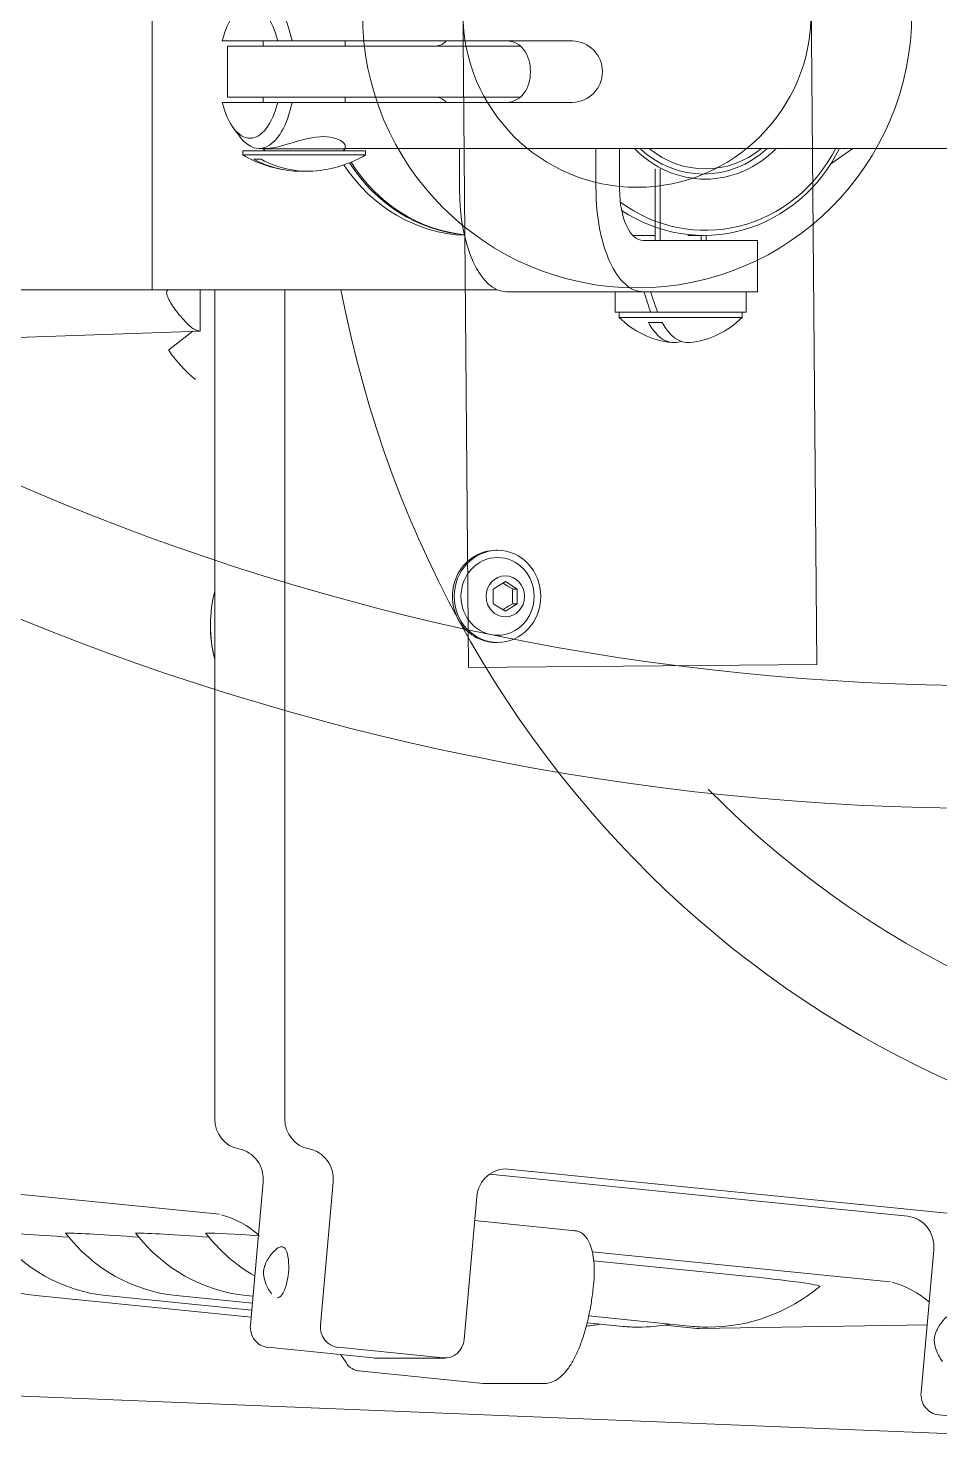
# Model space of a CAD drawing. Header units: millimetres. Extents: x 886808 to 1650903, y -1008069 to 230892.
# Drawn here: x 938558 to 938647, y -345922.7 to -345785.7 of the extents above; entities that cross this region are included whole.
import ezdxf

# ---------------------------------------------------------------- set-up
doc = ezdxf.new("R2010")
doc.units = ezdxf.units.MM
doc.layers.add('hatch', color=250, linetype='Continuous', lineweight=0)
doc.layers.add('I-FURN', color=252, linetype='Continuous', lineweight=5)

# ---------------------------------------------------------------- blocks, each defined once
blk = doc.blocks.new('A$C26DD556D')
at = {"layer": 'hatch', "transparency": 33554636}
for p, q in [((5491.84, 24337.31), (5490.74, 24464.81)), ((5525.84, 24337.61), (5524.74, 24465.1)), ((5460.94, 24416.81), (5460.94, 24374.21)), ((5473.2, 24398.51), (5467.79, 24398.51)), ((5468.29, 24398.01), (5482.45, 24398.01)), ((5468.29, 24398.01), (5468.29, 24393.01)), ((5471.79, 24398.51), (5471.79, 24398.01)), ((5474.6, 24398.51), (5473.2, 24398.51)), ((5501.98, 24398.51), (5474.6, 24398.51)), ((5479.79, 24398.01), (5479.79, 24398.51)), ((5482.45, 24398.01), (5496.88, 24398.01)), ((5473.2, 24392.51), (5467.79, 24392.51)), ((5482.45, 24393.01), (5468.29, 24393.01)), ((5471.79, 24393.01), (5471.79, 24392.51)), ((5473.2, 24392.51), (5474.6, 24392.51)), ((5474.6, 24392.51), (5501.98, 24392.51)), ((5479.79, 24392.51), (5479.79, 24393.01)), ((5496.86, 24393.01), (5482.45, 24393.01)), ((5468.87, 24390.01), (5469.51, 24389.16)), ((5469.79, 24387.76), (5481.79, 24387.76)), ((5469.79, 24387.76), (5469.79, 24387.37)), ((5471.38, 24388.01), (5472.3, 24388.01)), ((5471.79, 24388.01), (5471.79, 24387.96)), ((5479.79, 24387.96), (5471.79, 24387.96)), ((5471.79, 24387.96), (5471.99, 24387.76)), ((5479.59, 24387.76), (5479.79, 24387.96)), ((5479.79, 24387.96), (5479.79, 24388.33)), ((5479.79, 24388.01), (5622.86, 24388.01)), ((5481.79, 24387.37), (5481.79, 24387.76)), ((5490.96, 24384.01), (5490.96, 24388.01)), ((5504.28, 24384.01), (5504.28, 24388.01)), ((5506.58, 24388.01), (5506.58, 24384.01)), ((5529.37, 24388.01), (5527.21, 24386.51)), ((5469.79, 24387.37), (5481.79, 24387.37)), ((5471.57, 24386.96), (5470.87, 24386.96)), ((5510.05, 24386.03), (5510.05, 24379.01)), ((5510.54, 24386.03), (5510.54, 24379.01)), ((5507.88, 24379.51), (5510.05, 24379.51)), ((5508.88, 24379.01), (5519.22, 24379.01)), ((5513.26, 24379.51), (5514.78, 24379.51)), ((5514.56, 24379.51), (5514.56, 24379.01)), ((5515.05, 24379.01), (5515.05, 24379.51)), ((5520.05, 24379.01), (5519.22, 24379.01)), ((5520.05, 24374.01), (5520.05, 24379.01)), ((5460.94, 24374.21), (5408.61, 24374.21)), ((5460.94, 24374.21), (5494.64, 24374.21)), ((5465.65, 24370.17), (5465.65, 24374.21)), ((5467.06, 24293.25), (5467.06, 24374.21)), ((5473.9, 24293.25), (5473.9, 24374.21)), ((5508.88, 24374.01), (5495.55, 24374.01)), ((5506.15, 24374.01), (5506.15, 24372.01)), ((5519.22, 24374.01), (5508.88, 24374.01)), ((5518.95, 24372.01), (5518.95, 24374.01)), ((5519.22, 24374.01), (5520.05, 24374.01)), ((5506.15, 24372.01), (5509.61, 24372.01)), ((5506.55, 24372.01), (5506.55, 24371.51)), ((5506.55, 24371.51), (5518.55, 24371.51)), ((5509.61, 24372.01), (5509.8, 24372.01)), ((5509.8, 24372.01), (5510.3, 24372.01)), ((5510.3, 24372.01), (5518.95, 24372.01)), ((5518.55, 24371.51), (5518.55, 24372.01)), ((5437.91, 24369.21), (5465.65, 24370.17)), ((5462.59, 24368.34), (5464.93, 24370.15)), ((5509.4, 24371.01), (5510.74, 24371.01)), ((5494.67, 24348.76), (5494.5, 24348.76)), ((5494.25, 24344.98), (5495.43, 24345.7)), ((5495.43, 24345.7), (5496.6, 24344.98)), ((5494.25, 24343.54), (5494.25, 24344.98)), ((5496.16, 24344.98), (5496.6, 24344.98)), ((5496.6, 24344.98), (5496.6, 24343.54)), ((5495.43, 24342.82), (5494.25, 24343.54)), ((5496.6, 24343.54), (5495.43, 24342.82)), ((5496.16, 24343.54), (5496.6, 24343.54)), ((5494.5, 24339.76), (5494.67, 24339.76)), ((5525.84, 24337.61), (5491.84, 24337.31)), ((5370.66, 24293.64), (5467.53, 24283.91)), ((5534.72, 24283.72), (5493.87, 24287.82)), ((5541.56, 24283.72), (5495.72, 24288.33)), ((5470.54, 24273.1), (5471.77, 24287.05)), ((5477.38, 24273.1), (5478.61, 24287.05)), ((5492.65, 24285.62), (5491.41, 24271.68)), ((5502.2, 24282.31), (5492.44, 24283.29)), ((5503.91, 24280.25), (5533.01, 24277.32)), ((5536.02, 24266.51), (5537.26, 24280.45)), ((5518.28, 24277.94), (5504.05, 24279.37)), ((5470.6, 24273.86), (5449.6, 24275.97)), ((5470.66, 24274.54), (5456.44, 24275.97)), ((5470.73, 24275.23), (5463.28, 24275.97)), ((5470.79, 24275.91), (5470.12, 24275.97)), ((5285.66, 24272.75), (5546.03, 24262.21)), ((5506.9, 24272.96), (5503.42, 24273.31)), ((5513.74, 24272.96), (5503.56, 24273.99)), ((5510.98, 24273.09), (5514.11, 24272.77)), ((5514.33, 24272.76), (5536.61, 24273.13)), ((5482.52, 24269.88), (5472.23, 24270.92)), ((5489.36, 24269.88), (5479.07, 24270.92)), ((5479.38, 24270.2), (5479.88, 24269.43)), ((5482.7, 24269.87), (5489.54, 24269.87)), ((5481.11, 24268.61), (5493.28, 24267.39)), ((5493.42, 24267.38), (5499.2, 24267.38)), ((5548.01, 24263.3), (5537.72, 24264.33))]:
    blk.add_line(p, q, dxfattribs=at)
for centre, radius in [((5542.7, 24574.05), 250.5), ((5542.7, 24574.05), 238.5), ((5508.29, 24401.21), 26.82), ((5508.29, 24401.21), 17)]:
    blk.add_circle(centre, radius, dxfattribs=at)
for centre, radius, start, end in [((5501.91, 24395.51), 3, 271.3916, 88.6084), ((5475.79, 24397.76), 12, 240, 262.3468), ((5475.79, 24397.76), 12, 277.6532, 300), ((5512.55, 24377.46), 8.45, 224.7603, 264.2647), ((5512.55, 24377.46), 8.45, 275.7353, 315.2397), ((5473.59, 24375.8), 13.34, 214.2342, 230.9853), ((5501.77, 24355.43), 11.86, 236.2641, 241.7346), ((5503, 24344.26), 6.88, 173.9483, 185.9962), ((5501.77, 24333.07), 11.88, 118.2089, 123.6812), ((5465.19, 24274.83), 9.38, 48.7166, 74.4203), ((5515.23, 24289.79), 16.9, 270, 310.1373), ((5530.68, 24268.25), 9.38, 49.0437, 74.4202), ((5501.55, 24289.79), 16.9, 276.2016, 280.7375), ((5508.39, 24289.79), 16.9, 270, 280.7375), ((5514.26, 24274.7), 1.93, 266.1879, 272.3012), ((5481.32, 24270.27), 1.67, 210.0955, 268.0527)]:
    blk.add_arc(centre, radius, start, end, dxfattribs=at)
for centre, major_axis, ratio, start_param, end_param in [((5471.38, 24395.51), (0, -7.5), 0.4693, 1.982313, 3.701916), ((5470.5, 24395.51), (0, -6.5), 0.4693, 2.050525, 4.23266), ((5488.66, 24403.01), (0, -5), 0.459504, 0, 0.451027), ((5470.5, 24395.51), (0, 6.5), 0.4693, 2.050525, 4.23266), ((5471.38, 24395.51), (0, 7.5), 0.4693, 2.581269, 4.300872), ((5488.66, 24388.01), (0, -5), 0.459504, 2.690566, 3.141593), ((5514.95, 24395.51), (0, 15.5), 0.939693, 2.535476, 4.207316), ((5514.78, 24395.51), (0, 16), 0.939693, 2.580818, 4.224514), ((5514.95, 24395.51), (0, -10.5), 0.939693, 5.507992, 6.283185), ((5514.78, 24395.51), (0, 10), 0.939693, 2.418858, 3.864327), ((5514.78, 24395.51), (0, 10), 0.939693, 2.418858, 3.864327), ((5514.95, 24395.51), (0, 9.5), 0.939693, 2.480747, 3.802438), ((5514.95, 24395.51), (0, -10.5), 0.939693, 0, 0.775193), ((5475.44, 24397.76), (0, 11.98), 0.883039, 2.694627, 3.17488), ((5476.15, 24397.76), (0, 11.98), 0.883039, 2.694627, 3.259698), ((5492.03, 24395.51), (0, -16), 0.939693, 5.317869, 6.24425), ((5492.72, 24395.51), (0, -16), 0.939693, 5.302427, 6.19796), ((5492.89, 24395.51), (0, -16), 0.939693, 5.298282, 6.18628), ((5495.55, 24384.01), (0, -10), 0.459504, 4.712389, 6.283185), ((5508.88, 24384.01), (0, 10), 0.459504, 1.570796, 3.141593), ((5508.88, 24384.01), (0, -5), 0.459504, 4.712389, 6.283185), ((5577.92, 24395.51), (0, 107), 0.939693, 1.771188, 3.141593), ((5577.92, 24395.51), (0, -107), 0.939693, -1.370404, 0), ((5512.55, 24372.01), (-5.83, 16.98), 0.155163, 1.399613, 1.517533), ((5512.55, 24374.01), (-5.83, 16.98), 0.155163, 1.517533, 1.635454), ((5511.89, 24377.46), (0, 8.42), 0.459504, 2.443918, 3.314695), ((5513.22, 24377.46), (0, 8.42), 0.459504, 2.443918, 3.18771), ((5466.55, 24368.56), (-4, -0.27), 0.091619, -0.13669, -0.017138), ((5494.5, 24344.26), (0, -4.5), 0.939693, 3.141077, 6.283185), ((5478.38, 24341.44), (0, -12.5), 0.939693, 4.440445, 4.974919), ((5478.38, 24341.44), (0, 12.5), 0.939693, 1.298852, 1.84274), ((5578.26, 24395.51), (0, -97), 0.939693, -0.763383, 0), ((5469.88, 24293.25), (0, -3), 0.939693, 4.712389, 6.120617), ((5476.72, 24293.25), (0, -3), 0.939693, 4.712389, 6.120617), ((5468.97, 24287.33), (0, -3), 0.939693, 1.476606, 2.979024), ((5475.81, 24287.33), (0, 3), 0.939693, 4.618198, 6.120617), ((5495.45, 24285.34), (0, -3), 0.939693, 3.047402, 4.618198), ((5534.45, 24280.73), (0, -3), 0.939693, 1.476606, 3.047402), ((5451.09, 24292.8), (0, -16.9), 0.939693, 5.399413, 6.188995), ((5457.93, 24292.8), (0, -16.9), 0.939693, 5.399413, 6.188995), ((5456.88, 24280.95), (11.95, -1.06), 0.032167, -4.362563, -3.489233), ((5464.77, 24292.8), (0, -16.9), 0.939693, 5.399413, 6.188995), ((5463.72, 24280.95), (11.95, -1.06), 0.032167, -4.362563, -3.489233), ((5471.61, 24292.8), (0, -16.9), 0.939693, 5.399413, 6.188995), ((5470.56, 24280.95), (11.95, -1.06), 0.032167, -4.362563, -3.489233), ((5478.45, 24292.8), (0, -16.9), 0.939693, 5.399413, 5.791869), ((5477.4, 24280.95), (11.95, -1.06), 0.032167, -4.18492, -3.489233), ((5473.12, 24278.28), (-0.24, -2.34), 0.340504, 3.508018, 3.552381), ((5473.4, 24278.25), (-0.25, -2.49), 0.340504, 0, 3.20025), ((5514.18, 24277.94), (-11.95, 1.06), 0.032167, 3.109671, 4.364748), ((5472.41, 24272.91), (0, -2), 0.939693, 4.618198, 6.188995), ((5479.25, 24272.91), (0, 2), 0.939693, 1.476606, 3.047402), ((5508.39, 24289.79), (0, 16.9), 0.939693, 3.047402, 3.141593), ((5515.23, 24289.79), (0, 16.9), 0.939693, 3.047402, 3.141593), ((5514.31, 24274.76), (0.2, 1.99), 0.340504, 3.141593, 3.175811), ((5489.54, 24271.87), (0, 2), 0.939693, 3.047402, 4.618198), ((5482.7, 24271.87), (0, 2), 0.939693, 3.047402, 3.141593), ((5481.61, 24273.58), (0.5, 4.97), 0.340504, 3.141593, 3.175811), ((5493.78, 24272.36), (0.5, 4.97), 0.340504, 3.141593, 3.175811), ((5493.42, 24268.38), (0, 1), 0.939693, 3.047402, 3.141593), ((5499.2, 24268.38), (0, 1), 0.939693, 3.047402, 3.141593), ((5537.89, 24266.32), (0, -2), 0.939693, 4.618198, 6.188995)]:
    blk.add_ellipse(centre, major_axis=major_axis, ratio=ratio, start_param=start_param, end_param=end_param, dxfattribs=at)
for centre, major_axis in [((5494.67, 24344.26), (0, -4.5)), ((5494.67, 24344.26), (0, -3.8)), ((5495.43, 24344.26), (0, -2))]:
    blk.add_ellipse(centre, major_axis=major_axis, ratio=0.939693, dxfattribs=at)
for points, knots in [([(5495.53, 24392.51), (5496.23, 24392.51), (5496.84, 24392.84), (5497.66, 24393.94), (5497.88, 24394.71), (5497.88, 24396.31), (5497.66, 24397.09), (5496.84, 24398.18), (5496.23, 24398.51), (5495.53, 24398.51)], [0, 0, 0, 0, 0.25, 0.25, 0.5, 0.5, 0.75, 0.75, 1, 1, 1, 1]), ([(5472.26, 24388.01), (5472.76, 24388.01), (5473.64, 24388.27), (5475.61, 24388.86), (5476.72, 24389.17), (5477.67, 24389.17)], [0.7504933, 0.7504933, 0.7504933, 0.7504933, 0.875, 0.875, 1, 1, 1, 1]), ([(5477.67, 24389.17), (5478.62, 24389.17), (5479.32, 24388.86), (5479.73, 24388.45), (5479.79, 24388.35), (5479.79, 24388.26)], [0, 0, 0, 0, 0.125, 0.125, 0.1729709, 0.1729709, 0.1729709, 0.1729709]), ([(5462.64, 24374.21), (5462.52, 24374.21), (5462.44, 24374.17), (5462.37, 24374.05), (5462.36, 24374), (5462.36, 24373.88), (5462.37, 24373.82), (5462.42, 24373.6), (5462.49, 24373.43), (5462.68, 24373.06), (5462.8, 24372.86), (5463.09, 24372.42), (5463.25, 24372.2), (5463.61, 24371.74), (5463.81, 24371.5), (5464.24, 24371.03), (5464.47, 24370.8), (5464.86, 24370.47), (5465, 24370.37), (5465.3, 24370.22), (5465.47, 24370.17), (5465.65, 24370.17)], [0, 0, 0, 0, 0.125, 0.125, 0.1875, 0.1875, 0.25, 0.25, 0.375, 0.375, 0.5, 0.5, 0.625, 0.625, 0.75, 0.75, 0.875, 0.875, 0.9375, 0.9375, 1, 1, 1, 1]), ([(5504.07, 24277.25), (5504.08, 24277.45), (5504.12, 24277.95), (5504.12, 24278.84), (5504.03, 24279.8), (5503.84, 24280.68), (5503.55, 24281.37), (5503.16, 24281.88), (5502.69, 24282.22), (5502.28, 24282.32), (5502.08, 24282.32), (5502.06, 24282.32)], [0, 0, 0, 0, 0.074518, 0.21685, 0.360942, 0.509031, 0.665927, 0.783283, 0.887231, 0.988165, 1, 1, 1, 1]), ([(5473.04, 24280.47), (5473, 24280.44), (5472.78, 24280.26), (5472.45, 24279.85), (5472.12, 24279.33), (5471.93, 24278.88), (5471.86, 24278.6), (5471.83, 24278.41), (5471.82, 24278.3), (5471.82, 24278.02), (5471.91, 24277.49), (5472.19, 24276.76), (5472.46, 24276.35), (5472.6, 24276.15)], [0, 0, 0, 0, 0.03081, 0.175004, 0.301671, 0.405126, 0.480362, 0.499666, 0.520026, 0.54836, 0.68466, 0.864733, 1, 1, 1, 1]), ([(5473.7, 24280.73), (5473.69, 24280.73), (5473.57, 24280.77), (5473.3, 24280.68), (5473.08, 24280.55), (5473.01, 24280.45), (5473, 24280.44)], [0, 0, 0, 0, 0.031609, 0.497608, 0.935349, 1, 1, 1, 1]), ([(5499.2, 24267.38), (5499.38, 24267.39), (5499.75, 24267.42), (5500.36, 24267.68), (5500.96, 24268.13), (5501.54, 24268.79), (5502.1, 24269.67), (5502.61, 24270.75), (5503.06, 24271.98), (5503.44, 24273.33), (5503.74, 24274.76), (5503.95, 24276.11), (5504.03, 24276.88), (5504.07, 24277.25)], [0, 0, 0, 0, 0.058074, 0.137572, 0.222216, 0.31794, 0.422411, 0.527408, 0.6305, 0.732178, 0.832997, 0.933346, 1, 1, 1, 1]), ([(5538.53, 24273.9), (5538.49, 24273.86), (5538.27, 24273.68), (5537.94, 24273.27), (5537.61, 24272.75), (5537.42, 24272.29), (5537.34, 24272.02), (5537.32, 24271.83), (5537.31, 24271.71), (5537.31, 24271.44), (5537.4, 24270.91), (5537.67, 24270.18), (5537.95, 24269.76), (5538.1, 24269.55)], [0, 0, 0, 0, 0.032684, 0.176231, 0.30233, 0.405321, 0.48022, 0.499437, 0.519706, 0.547913, 0.683602, 0.862867, 1, 1, 1, 1])]:
    blk.add_open_spline(points, degree=3, knots=knots, dxfattribs=at)

msp = doc.modelspace()

# ---------------------------------------------------------------- block references
at = {"layer": 'I-FURN', "transparency": 33554636}
msp.add_blockref('A$C26DD556D', (933109.12, -370185.5), dxfattribs=at)

doc.saveas('drawing.dxf')
